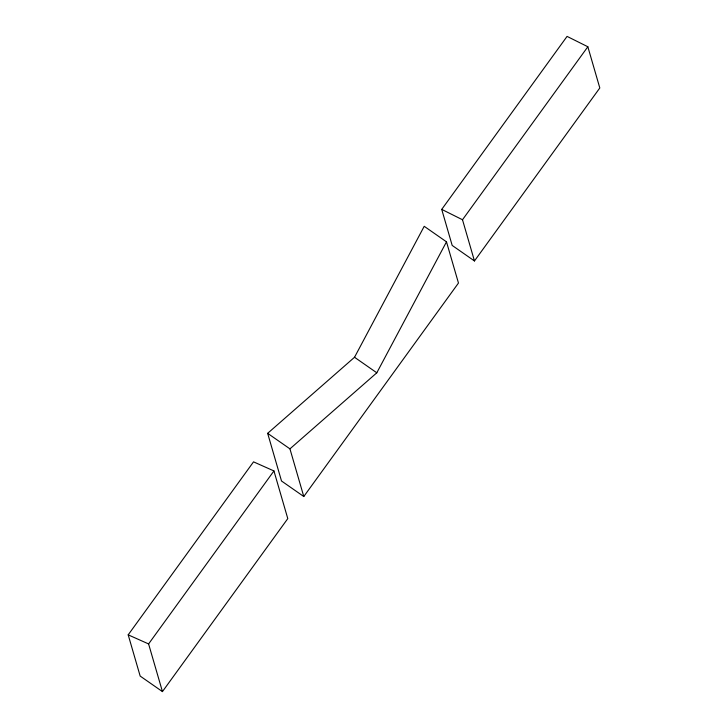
<?xml version="1.0" encoding="UTF-8"?>
<svg xmlns="http://www.w3.org/2000/svg" width="728" height="728" viewBox="0 0 728 728"><rect width="100%" height="100%" fill="white"/><g stroke="black" fill="none" stroke-linecap="round" stroke-linejoin="round"><path stroke-width="1.09" d="M354.527 357.266L424.215 226.308L446.491 241.833L458.467 283.046L303.785 496.523L281.509 480.999L267.658 433.333L354.527 357.266L376.804 372.8L446.491 241.833M128.192 634.843L253.535 461.852L273.937 470.943L287.788 518.609L162.444 691.6L140.167 676.075L128.192 634.843L148.594 643.934L162.444 691.6M441.723 209.391L567.067 36.4L587.842 46.756L599.808 87.97L474.465 260.961L452.188 245.436L441.723 209.391L462.498 219.747L474.465 260.961M148.594 643.934L273.937 470.943M462.498 219.747L587.842 46.756M303.785 496.523L289.944 448.858L376.804 372.8M267.658 433.333L289.944 448.858"/></g></svg>
